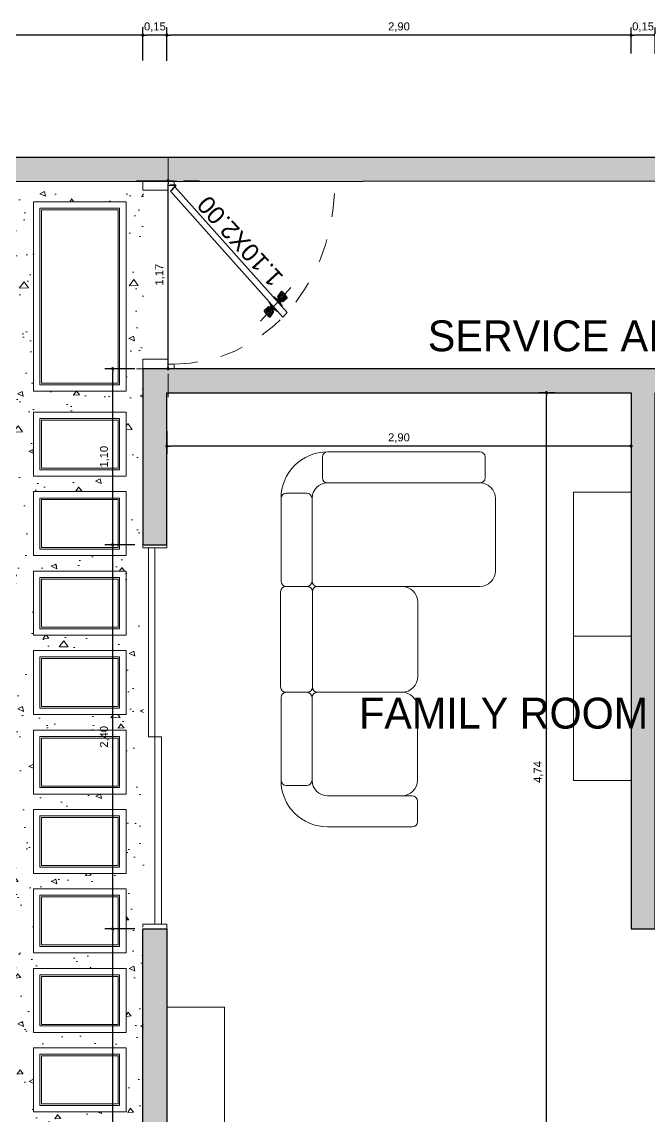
# Model space of a CAD drawing. Header units: millimetres. Extents: x 3757.5 to 3780.5, y 860.5 to 875.7.
# Drawn here: x 3760.76 to 3764.68, y 866.7 to 873.53 of the extents above; entities that cross this region are included whole.
import ezdxf

# ---------------------------------------------------------------- set-up
doc = ezdxf.new("R2010")
doc.units = ezdxf.units.MM
doc.linetypes.add('VECTORWORKS_DASH_01', pattern=[0.211654, 0.105807, -0.105846])
for name, color, linetype, lineweight in [('COTA', 1, 'Continuous', 18), ('paredes', 1, 'Continuous', 30), ('pisos', 252, 'Continuous', 0), ('pluma1', 253, 'Continuous', 0), ('TEXTO', 7, 'Continuous', 0), ('Textos', 63, 'Continuous', 25), ('vegetacion', 74, 'Continuous', 0), ('ventanas', 161, 'Continuous', 5)]:
    doc.layers.add(name, color=color, linetype=linetype, lineweight=lineweight)
for name, color, linetype in [('mobiliario', 7, 'Continuous'), ('PISO', 9, 'Continuous'), ('PUERTAS', 9, 'Continuous')]:
    doc.layers.add(name, color=color, linetype=linetype)
doc.styles.get("Standard").update_dxf_attribs({"font": 'arial.ttf'})
doc.styles.add('TEXTOS', font='AGENCYR.TTF')
doc.dimstyles.new('ARQUITECTURA', dxfattribs={"dimtxt": 0.05, "dimasz": 0.02, "dimexe": 0.048, "dimexo": 0.05, "dimgap": 0.02, "dimtad": 1, "dimtoh": 1, "dimzin": 1, "dimtxsty": 'Standard', "dimblk": 'DOT', "dimcen": 0.02, "dimazin": 0, "dimtfac": 1, "dimtmove": 0, "dimatfit": 3, "dimldrblk": 'ARCHTICK', "dimfxl": 1, "dimarcsym": 0})

# ---------------------------------------------------------------- blocks, each defined once
blk = doc.blocks.new('_Dot')
at = {"color": 0, "linetype": 'ByBlock', "lineweight": -2}
blk.add_line((-0.5, 0), (-1, 0), dxfattribs=at)
at = {"color": 0, "linetype": 'ByBlock', "const_width": 0.5}
blk.add_lwpolyline([(-0.25, 0, 1), (0.25, 0, 1)], format="xyb", close=True, dxfattribs=at)
blk = doc.blocks.new('*D320')
at = {"color": 0, "lineweight": -2, "transparency": 16777216}
for p, q in [((3764.5637, 873.3352), (3764.5637, 873.4986)), ((3764.7137, 873.3337), (3764.7137, 873.4986)), ((3764.6937, 873.4506), (3764.5837, 873.4506))]:
    blk.add_line(p, q, dxfattribs=at)
at = {"layer": 'Defpoints', "color": 0, "transparency": 16777216}
for p in [(3764.5637, 873.4506), (3764.5637, 873.2852), (3764.7137, 873.2837)]:
    blk.add_point(p, dxfattribs=at)
at = {"color": 0, "lineweight": -2, "transparency": 16777216, "xscale": 0.02, "yscale": 0.02, "zscale": 0.02, "rotation": 180}
blk.add_blockref('_Dot', (3764.5637, 873.4506), dxfattribs=at)
at = {"color": 0, "lineweight": -2, "transparency": 16777216, "xscale": 0.02, "yscale": 0.02, "zscale": 0.02}
blk.add_blockref('_Dot', (3764.7137, 873.4506), dxfattribs=at)
at = {"color": 0, "lineweight": 0, "transparency": 16777216, "insert": (3764.6387, 873.5006), "char_height": 0.05, "attachment_point": 5}
blk.add_mtext('0,15', dxfattribs=at)
blk = doc.blocks.new('_ArchTick')
at = {"layer": 'COTA', "color": 0, "linetype": 'Continuous', "const_width": 0.15}
blk.add_lwpolyline([(-0.5, -0.5), (0.5, 0.5)], dxfattribs=at)
blk = doc.blocks.new('*D321')
at = {"color": 0, "lineweight": -2, "transparency": 16777216}
for p, q in [((3761.6637, 873.2898), (3761.6637, 873.4986)), ((3764.5637, 873.3352), (3764.5637, 873.4986)), ((3764.5437, 873.4506), (3761.6837, 873.4506))]:
    blk.add_line(p, q, dxfattribs=at)
at = {"layer": 'Defpoints', "color": 0, "transparency": 16777216}
for p in [(3761.6637, 873.4506), (3764.5637, 873.2852), (3761.6637, 873.2398)]:
    blk.add_point(p, dxfattribs=at)
at = {"color": 0, "lineweight": -2, "transparency": 16777216, "xscale": 0.02, "yscale": 0.02, "zscale": 0.02, "rotation": 180}
blk.add_blockref('_Dot', (3761.6637, 873.4506), dxfattribs=at)
at = {"color": 0, "lineweight": -2, "transparency": 16777216, "xscale": 0.02, "yscale": 0.02, "zscale": 0.02}
blk.add_blockref('_Dot', (3764.5637, 873.4506), dxfattribs=at)
at = {"color": 0, "lineweight": 0, "transparency": 16777216, "insert": (3763.1137, 873.5006), "char_height": 0.05, "attachment_point": 5}
blk.add_mtext('2,90', dxfattribs=at)
blk = doc.blocks.new('*D322')
at = {"color": 0, "lineweight": -2, "transparency": 16777216}
for p, q in [((3761.5137, 873.2929), (3761.5137, 873.4986)), ((3761.6637, 873.2898), (3761.6637, 873.4986)), ((3761.6437, 873.4506), (3761.5337, 873.4506))]:
    blk.add_line(p, q, dxfattribs=at)
at = {"layer": 'Defpoints', "color": 0, "transparency": 16777216}
for p in [(3761.5137, 873.4506), (3761.5137, 873.2429), (3761.6637, 873.2398)]:
    blk.add_point(p, dxfattribs=at)
at = {"color": 0, "lineweight": -2, "transparency": 16777216, "xscale": 0.02, "yscale": 0.02, "zscale": 0.02, "rotation": 180}
blk.add_blockref('_Dot', (3761.5137, 873.4506), dxfattribs=at)
at = {"color": 0, "lineweight": -2, "transparency": 16777216, "xscale": 0.02, "yscale": 0.02, "zscale": 0.02}
blk.add_blockref('_Dot', (3761.6637, 873.4506), dxfattribs=at)
at = {"color": 0, "lineweight": 0, "transparency": 16777216, "insert": (3761.5887, 873.5006), "char_height": 0.05, "attachment_point": 5}
blk.add_mtext('0,15', dxfattribs=at)
blk = doc.blocks.new('*D372')
at = {"color": 0, "lineweight": -2, "transparency": 16777216}
for p, q in [((3761.4637, 867.8665), (3761.2768, 867.8665)), ((3761.3248, 864.5165), (3761.3248, 867.8465)), ((3761.4637, 864.4965), (3761.2768, 864.4965))]:
    blk.add_line(p, q, dxfattribs=at)
at = {"layer": 'Defpoints', "color": 0, "transparency": 16777216}
for p in [(3761.3248, 867.8665), (3761.5137, 867.8665), (3761.5137, 864.4965)]:
    blk.add_point(p, dxfattribs=at)
at = {"color": 0, "lineweight": -2, "transparency": 16777216, "xscale": 0.02, "yscale": 0.02, "zscale": 0.02}
for p, rotation in [((3761.3248, 867.8665), 90), ((3761.3248, 864.4965), 270)]:
    blk.add_blockref('_Dot', p, dxfattribs=dict(at, rotation=rotation))
at = {"color": 0, "lineweight": 0, "transparency": 16777216, "insert": (3761.2748, 866.1815), "char_height": 0.05, "attachment_point": 5, "rotation": 90}
blk.add_mtext('3,37', dxfattribs=at)
blk = doc.blocks.new('*D331')
at = {"color": 0, "lineweight": -2, "transparency": 16777216}
for p, q in [((3758.0737, 873.5006), (3758.0737, 873.4986)), ((3761.5137, 873.5006), (3761.5137, 873.4986)), ((3761.4937, 873.4506), (3758.0937, 873.4506))]:
    blk.add_line(p, q, dxfattribs=at)
at = {"layer": 'Defpoints', "color": 0, "transparency": 16777216}
for p in [(3758.0737, 873.4506), (3758.0737, 873.4506), (3761.5137, 873.4506)]:
    blk.add_point(p, dxfattribs=at)
at = {"color": 0, "lineweight": -2, "transparency": 16777216, "xscale": 0.02, "yscale": 0.02, "zscale": 0.02, "rotation": 180}
blk.add_blockref('_Dot', (3758.0737, 873.4506), dxfattribs=at)
at = {"color": 0, "lineweight": -2, "transparency": 16777216, "xscale": 0.02, "yscale": 0.02, "zscale": 0.02}
blk.add_blockref('_Dot', (3761.5137, 873.4506), dxfattribs=at)
at = {"color": 0, "lineweight": 0, "transparency": 16777216, "insert": (3759.7937, 873.5006), "char_height": 0.05, "attachment_point": 5}
blk.add_mtext('3,44', dxfattribs=at)
blk = doc.blocks.new('*D332')
at = {"color": 0, "lineweight": -2, "transparency": 16777216}
for p, q in [((3761.4637, 870.2664), (3761.2768, 870.2664)), ((3761.3248, 867.8865), (3761.3248, 870.2464)), ((3761.4637, 867.8665), (3761.2768, 867.8665))]:
    blk.add_line(p, q, dxfattribs=at)
at = {"layer": 'Defpoints', "color": 0, "transparency": 16777216}
for p in [(3761.3248, 870.2664), (3761.5137, 870.2664), (3761.5137, 867.8665)]:
    blk.add_point(p, dxfattribs=at)
at = {"color": 0, "lineweight": -2, "transparency": 16777216, "xscale": 0.02, "yscale": 0.02, "zscale": 0.02}
for p, rotation in [((3761.3248, 870.2664), 90), ((3761.3248, 867.8665), 270)]:
    blk.add_blockref('_Dot', p, dxfattribs=dict(at, rotation=rotation))
at = {"color": 0, "lineweight": 0, "transparency": 16777216, "insert": (3761.2748, 869.0664), "char_height": 0.05, "attachment_point": 5, "rotation": 90}
blk.add_mtext('2,40', dxfattribs=at)
blk = doc.blocks.new('*D333')
at = {"color": 0, "lineweight": -2, "transparency": 16777216}
for p, q in [((3761.4637, 871.3665), (3761.2768, 871.3665)), ((3761.3248, 870.2864), (3761.3248, 871.3465)), ((3761.4637, 870.2664), (3761.2768, 870.2664))]:
    blk.add_line(p, q, dxfattribs=at)
at = {"layer": 'Defpoints', "color": 0, "transparency": 16777216}
for p in [(3761.3248, 871.3665), (3761.5137, 871.3665), (3761.5137, 870.2664)]:
    blk.add_point(p, dxfattribs=at)
at = {"color": 0, "lineweight": -2, "transparency": 16777216, "xscale": 0.02, "yscale": 0.02, "zscale": 0.02}
for p, rotation in [((3761.3248, 871.3665), 90), ((3761.3248, 870.2664), 270)]:
    blk.add_blockref('_Dot', p, dxfattribs=dict(at, rotation=rotation))
at = {"color": 0, "lineweight": 0, "transparency": 16777216, "insert": (3761.2748, 870.8164), "char_height": 0.05, "attachment_point": 5, "rotation": 90}
blk.add_mtext('1,10', dxfattribs=at)
blk = doc.blocks.new('*D376')
at = {"color": 0, "lineweight": -2, "transparency": 16777216}
for p, q in [((3764.0904, 871.2165), (3763.987, 871.2165)), ((3764.035, 866.4965), (3764.035, 871.1965)), ((3764.0904, 866.4765), (3763.987, 866.4765))]:
    blk.add_line(p, q, dxfattribs=at)
at = {"layer": 'Defpoints', "color": 0, "transparency": 16777216}
for p in [(3764.035, 871.2165), (3764.1404, 871.2165), (3764.1404, 866.4765)]:
    blk.add_point(p, dxfattribs=at)
at = {"color": 0, "lineweight": -2, "transparency": 16777216, "xscale": 0.02, "yscale": 0.02, "zscale": 0.02}
for p, rotation in [((3764.035, 871.2165), 90), ((3764.035, 866.4765), 270)]:
    blk.add_blockref('_Dot', p, dxfattribs=dict(at, rotation=rotation))
at = {"color": 0, "lineweight": 0, "transparency": 16777216, "insert": (3763.985, 868.8465), "char_height": 0.05, "attachment_point": 5, "rotation": 90}
blk.add_mtext('4,74', dxfattribs=at)
blk = doc.blocks.new('*D377')
at = {"color": 0, "lineweight": -2, "transparency": 16777216}
for p, q in [((3761.6637, 870.9765), (3761.6637, 870.8349)), ((3764.5637, 870.9765), (3764.5637, 870.8349)), ((3764.5437, 870.8829), (3761.6837, 870.8829))]:
    blk.add_line(p, q, dxfattribs=at)
at = {"layer": 'Defpoints', "color": 0, "transparency": 16777216}
for p in [(3761.6637, 871.0265), (3764.5637, 871.0265), (3761.6637, 870.8829)]:
    blk.add_point(p, dxfattribs=at)
at = {"color": 0, "lineweight": -2, "transparency": 16777216, "xscale": 0.02, "yscale": 0.02, "zscale": 0.02, "rotation": 180}
blk.add_blockref('_Dot', (3761.6637, 870.8829), dxfattribs=at)
at = {"color": 0, "lineweight": -2, "transparency": 16777216, "xscale": 0.02, "yscale": 0.02, "zscale": 0.02}
blk.add_blockref('_Dot', (3764.5637, 870.8829), dxfattribs=at)
at = {"color": 0, "lineweight": 0, "transparency": 16777216, "insert": (3763.1137, 870.9329), "char_height": 0.05, "attachment_point": 5}
blk.add_mtext('2,90', dxfattribs=at)
blk = doc.blocks.new('A$C783D572A')
at = {"lineweight": 0}
for points in [[(-0.9386, -0.3562), (-0.9386, -0.266)], [(-0.9386, -0.2772), (-0.9386, -0.2915)], [(-0.2916, -0.2772), (-0.2916, -0.2915)]]:
    blk.add_lwpolyline(points, dxfattribs=at)
at = {"layer": 'mobiliario', "lineweight": 0}
for p, q in [((-0.8739, 0.4317), (-0.8739, 0.3023)), ((-0.8416, 0.464), (-0.324, 0.464)), ((-0.2916, 0.4331), (-0.2916, 0.3008)), ((-0.2916, 0.4317), (-0.2916, 0.3023)), ((0.3367, 0.4662), (-0.2585, 0.4662)), ((0.3698, 0.4331), (0.3698, 0.3008)), ((0.3698, 0.4317), (0.3698, 0.3023)), ((0.9197, 0.464), (0.4021, 0.464)), ((0.9521, 0.4317), (0.9521, 0.3023)), ((-0.324, 0.2699), (-0.8416, 0.2699)), ((-0.2916, -0.2772), (-0.2916, 0.2376)), ((-0.2916, -0.2915), (-0.2916, 0.2347)), ((-0.2585, 0.2678), (0.3367, 0.2678)), ((0.3698, -0.7787), (0.3698, 0.2376)), ((0.3698, 0.2347), (0.3698, -0.7787)), ((0.4021, 0.2699), (0.9197, 0.2699)), ((1.0491, 0.2052), (1.1785, 0.2052)), ((-1.1327, 0.1729), (-1.1327, -0.3562)), ((-0.9386, 0.1729), (-0.9386, -0.2772)), ((1.0168, 0.1729), (1.0168, -0.7787)), ((1.2109, 0.1729), (1.2109, -0.7787)), ((-0.971, -0.3886), (-1.1004, -0.3886)), ((-0.8416, -0.3886), (-0.3887, -0.3886)), ((-0.1924, -0.3907), (0.2706, -0.3907)), ((1.0491, -0.8111), (1.1785, -0.8111)), ((0.9197, -0.8758), (0.4668, -0.8758))]:
    blk.add_line(p, q, dxfattribs=at)
for centre, radius, start, end in [((-0.8416, 0.1729), 0.2911, 90, 180), ((-0.8416, 0.4317), 0.0323, 90, 180), ((-0.324, 0.4317), 0.0323, 0, 90), ((-0.2585, 0.4331), 0.0331, 90, 180), ((0.3367, 0.4331), 0.0331, 0, 90), ((0.4021, 0.4317), 0.0323, 90, 180), ((0.9197, 0.4317), 0.0323, 0, 90), ((0.9197, 0.1729), 0.2911, 0, 90), ((-0.8416, 0.3023), 0.0323, 180, 270), ((-0.324, 0.3023), 0.0323, 270, 0), ((-0.2585, 0.3008), 0.0331, 180, 270), ((0.3367, 0.3008), 0.0331, 270, 0), ((0.4021, 0.3023), 0.0323, 180, 270), ((0.9197, 0.3023), 0.0323, 270, 0), ((-0.8416, 0.1729), 0.097, 90, 180), ((-0.324, 0.2376), 0.0323, 0, 90), ((-0.2585, 0.2347), 0.0331, 90, 180), ((0.3367, 0.2347), 0.0331, 0, 90), ((0.4021, 0.2376), 0.0323, 90, 180), ((0.9197, 0.1729), 0.097, 0, 90), ((1.0491, 0.1729), 0.0323, 90, 180), ((1.1785, 0.1729), 0.0323, 0, 90), ((-0.8416, -0.2915), 0.097, 180, 270), ((-0.3887, -0.2915), 0.097, 270, 0), ((-0.1924, -0.2915), 0.0992, 180, 270), ((0.2706, -0.2915), 0.0992, 270, 0), ((-1.1004, -0.3562), 0.0323, 180, 270), ((-0.971, -0.3562), 0.0323, 270, 0), ((0.4668, -0.7787), 0.097, 180, 270), ((0.9197, -0.7787), 0.097, 270, 0), ((1.0491, -0.7787), 0.0323, 180, 270), ((1.1785, -0.7787), 0.0323, 270, 0)]:
    blk.add_arc(centre, radius, start, end, dxfattribs=at)
blk = doc.blocks.new('A$C48EE1E47')
at = {"layer": 'PISO', "linetype": 'VECTORWORKS_DASH_01', "lineweight": 0}
for p, q in [((0, 0), (0, 0.1627)), ((0.1501, 0), (-0.1501, 0)), ((0.1501, -0.8007), (-0.1501, -0.8007)), ((0, -0.9218), (0, -0.8007))]:
    blk.add_line(p, q, dxfattribs=at)
at = {"layer": 'PISO', "color": 42, "lineweight": 0}
for p, q in [((-0.4414, -0.598), (-0.5853, -0.4542)), ((-0.5456, -0.5163), (-0.5686, -0.4977)), ((-0.544, -0.515), (-0.5675, -0.496)), ((-0.5412, -0.5122), (-0.5638, -0.4923)), ((-0.5377, -0.5086), (-0.5596, -0.4881)), ((-0.5307, -0.5017), (-0.5514, -0.4798)), ((-0.5273, -0.4982), (-0.5471, -0.4756)), ((-0.5245, -0.4954), (-0.5435, -0.472)), ((-0.5232, -0.4939), (-0.5418, -0.4708)), ((-0.5354, -0.515), (-0.5382, -0.5122)), ((-0.5341, -0.5138), (-0.5369, -0.511)), ((-0.5321, -0.5118), (-0.5349, -0.509)), ((-0.5277, -0.5074), (-0.5305, -0.5046)), ((-0.5257, -0.5054), (-0.5285, -0.5026)), ((-0.527, -0.5163), (-0.5279, -0.5126)), ((-0.5244, -0.5041), (-0.5272, -0.5013)), ((-0.5232, -0.5125), (-0.5268, -0.5116)), ((-0.5238, -0.5035), (-0.5266, -0.5007)), ((-0.5187, -0.508), (-0.5246, -0.5093)), ((-0.5131, -0.5024), (-0.5225, -0.5072)), ((-0.5077, -0.497), (-0.5206, -0.5053)), ((-0.5424, -0.5317), (-0.5341, -0.5189)), ((-0.536, -0.5157), (-0.5388, -0.5129)), ((-0.5371, -0.5264), (-0.5322, -0.517)), ((-0.5314, -0.5208), (-0.5301, -0.5149)), ((-0.519, -0.5551), (-0.5062, -0.5469)), ((-0.5137, -0.5498), (-0.5043, -0.5449)), ((-0.508, -0.5442), (-0.5022, -0.5429)), ((-0.5036, -0.5583), (-0.4849, -0.5814)), ((-0.5035, -0.5397), (-0.4999, -0.5406)), ((-0.5029, -0.5487), (-0.5001, -0.5515)), ((-0.5023, -0.5481), (-0.4995, -0.5509)), ((-0.5022, -0.5567), (-0.4833, -0.5802)), ((-0.501, -0.5468), (-0.4982, -0.5496)), ((-0.4998, -0.5359), (-0.4989, -0.5395)), ((-0.4995, -0.554), (-0.4796, -0.5766)), ((-0.4991, -0.5448), (-0.4963, -0.5476)), ((-0.4953, -0.5314), (-0.4966, -0.5373)), ((-0.4959, -0.5504), (-0.4754, -0.5723)), ((-0.4946, -0.5404), (-0.4918, -0.5432)), ((-0.4897, -0.5258), (-0.4945, -0.5352)), ((-0.4843, -0.5204), (-0.4926, -0.5333)), ((-0.4926, -0.5384), (-0.4899, -0.5412)), ((-0.4914, -0.5371), (-0.4886, -0.5399)), ((-0.4908, -0.5365), (-0.488, -0.5393)), ((-0.489, -0.5435), (-0.4671, -0.5641)), ((-0.4855, -0.54), (-0.4629, -0.5599)), ((-0.4827, -0.5372), (-0.4592, -0.5562)), ((-0.4812, -0.5359), (-0.4581, -0.5545))]:
    blk.add_line(p, q, dxfattribs=at)
at = {"layer": 'PISO', "linetype": 'VECTORWORKS_DASH_01', "lineweight": 0}
blk.add_arc((-0.034, -0.0204), 0.7603, 182.5074, 270.3028, dxfattribs=at)
at = {"layer": 'PUERTAS', "color": 34, "lineweight": 0}
for p, q in [((-0.03, 0), (0.12, 0)), ((0.12, -0.04), (0.12, 0)), ((-0.0079, -0.018), (-0.0311, -0.018)), ((-0.0079, -0.02), (-0.0303, -0.02)), ((-0.03, -0.018), (-0.03, 0)), ((-0.011, -0.0443), (-0.0159, -0.0394)), ((-0.0079, -0.02), (-0.0079, -0.018)), ((0, -0.02), (-0.0079, -0.02)), ((0, -0.04), (0, -0.02)), ((0.12, -0.04), (0, -0.04)), ((-0.03, -0.7806), (-0.03, -0.8007)), ((0, -0.7806), (-0.03, -0.7806)), ((0, -0.7606), (0, -0.7806)), ((0.12, -0.7606), (0, -0.7606)), ((0.12, -0.7606), (0.12, -0.8007)), ((0.12, -0.8007), (-0.03, -0.8007))]:
    blk.add_line(p, q, dxfattribs=at)
at = {"layer": 'PUERTAS', "color": 243, "lineweight": 0}
for p, q in [((-0.033, -0.0252), (-0.5683, -0.5605)), ((-0.5477, -0.581), (-0.011, -0.0443)), ((-0.0173, -0.0408), (-0.0338, -0.0244)), ((-0.0159, -0.0394), (-0.0317, -0.0236)), ((-0.0173, -0.0408), (-0.0159, -0.0394)), ((-0.5477, -0.581), (-0.5683, -0.5605))]:
    blk.add_line(p, q, dxfattribs=at)
at = {"layer": 'PUERTAS', "color": 42, "lineweight": 0}
for p, q in [((-0.5681, -0.4966), (-0.5555, -0.484)), ((-0.5475, -0.516), (-0.5679, -0.4995)), ((-0.5673, -0.4943), (-0.5562, -0.4832)), ((-0.5665, -0.495), (-0.5673, -0.4943)), ((-0.5566, -0.4828), (-0.5604, -0.4866)), ((-0.5599, -0.487), (-0.5604, -0.4866)), ((-0.5566, -0.4828), (-0.5529, -0.4791)), ((-0.5452, -0.4722), (-0.5562, -0.4832)), ((-0.5429, -0.4714), (-0.5555, -0.484)), ((-0.5525, -0.4795), (-0.5529, -0.4791)), ((-0.5444, -0.4729), (-0.5452, -0.4722)), ((-0.5449, -0.5158), (-0.5343, -0.5052)), ((-0.5235, -0.4919), (-0.5399, -0.4716)), ((-0.5391, -0.5132), (-0.5327, -0.5068)), ((-0.5365, -0.5162), (-0.5299, -0.5096)), ((-0.5236, -0.4946), (-0.5343, -0.5052)), ((-0.5262, -0.5003), (-0.5327, -0.5068)), ((-0.5233, -0.503), (-0.5299, -0.5096)), ((-0.5264, -0.4973), (-0.5262, -0.4975)), ((-0.5236, -0.5033), (-0.5264, -0.5005)), ((-0.5206, -0.5029), (-0.5205, -0.5029)), ((-0.5176, -0.5027), (-0.5178, -0.5028)), ((-0.5061, -0.495), (-0.5176, -0.5027)), ((-0.503, -0.4952), (-0.5032, -0.495)), ((-0.5445, -0.5334), (-0.5368, -0.5218)), ((-0.5443, -0.5364), (-0.5445, -0.5362)), ((-0.5421, -0.5131), (-0.542, -0.5132)), ((-0.5362, -0.5159), (-0.539, -0.5131)), ((-0.5368, -0.5218), (-0.5366, -0.5217)), ((-0.5366, -0.5189), (-0.5365, -0.519)), ((-0.5237, -0.557), (-0.5235, -0.5572)), ((-0.5207, -0.5572), (-0.5091, -0.5495)), ((-0.5091, -0.5495), (-0.5089, -0.5494)), ((-0.5061, -0.5493), (-0.5062, -0.5492)), ((-0.5034, -0.5492), (-0.4968, -0.5426)), ((-0.5031, -0.5576), (-0.4925, -0.547)), ((-0.5031, -0.5489), (-0.5003, -0.5517)), ((-0.5005, -0.5519), (-0.494, -0.5454)), ((-0.5004, -0.5549), (-0.5005, -0.5547)), ((-0.4903, -0.536), (-0.4968, -0.5426)), ((-0.4876, -0.5389), (-0.494, -0.5454)), ((-0.4819, -0.5364), (-0.4925, -0.547)), ((-0.4905, -0.5363), (-0.4877, -0.5391)), ((-0.4901, -0.5333), (-0.4902, -0.5332)), ((-0.4899, -0.5304), (-0.4901, -0.5305)), ((-0.4823, -0.5188), (-0.4899, -0.5304)), ((-0.4846, -0.5391), (-0.4848, -0.5389)), ((-0.4825, -0.5158), (-0.4823, -0.516)), ((-0.4792, -0.5362), (-0.4588, -0.5527)), ((-0.4587, -0.5556), (-0.4712, -0.5682)), ((-0.4595, -0.5579), (-0.4705, -0.5689)), ((-0.4602, -0.5572), (-0.4595, -0.5579)), ((-0.5032, -0.5603), (-0.4868, -0.5806)), ((-0.4838, -0.5808), (-0.4712, -0.5682)), ((-0.4823, -0.5793), (-0.4816, -0.58)), ((-0.4816, -0.58), (-0.4705, -0.5689)), ((-0.4742, -0.5727), (-0.4738, -0.5731)), ((-0.4701, -0.5694), (-0.4738, -0.5731)), ((-0.4701, -0.5694), (-0.4664, -0.5656)), ((-0.4668, -0.5652), (-0.4664, -0.5656))]:
    blk.add_line(p, q, dxfattribs=at)
at = {"layer": 'PUERTAS', "color": 34, "lineweight": 0}
for radius in [0.00388, 0.00188]:
    blk.add_circle((-0.0341, -0.0205), radius, dxfattribs=at)
at = {"layer": 'PUERTAS', "color": 42, "lineweight": 0}
for centre, start, end in [((-0.5666, -0.498), 135, 231.0764), ((-0.5415, -0.4728), 38.9236, 135), ((-0.5276, -0.4989), 315, 45), ((-0.525, -0.4932), 315, 38.9236), ((-0.5219, -0.5044), 50.2572, 135), ((-0.5192, -0.5014), 230.2572, 315), ((-0.5047, -0.4964), 45, 135), ((-0.5463, -0.5144), 231.0764, 315), ((-0.5431, -0.5348), 135, 225), ((-0.5406, -0.5118), 225, 315), ((-0.5351, -0.5176), 135, 219.7428), ((-0.538, -0.5202), 315, 39.7428), ((-0.5221, -0.5558), 225, 315), ((-0.5075, -0.5508), 50.2572, 135), ((-0.5048, -0.5478), 230.2572, 315), ((-0.5017, -0.559), 135, 218.9236), ((-0.4991, -0.5533), 135, 225), ((-0.4887, -0.5319), 135, 219.7428), ((-0.4917, -0.5346), 315, 39.7428), ((-0.4862, -0.5404), 45, 135), ((-0.4837, -0.5174), 315, 45), ((-0.4804, -0.5378), 51.0764, 135), ((-0.4601, -0.5542), 315, 51.0764), ((-0.4852, -0.5794), 218.9236, 315)]:
    blk.add_arc(centre, 0.002, start, end, dxfattribs=at)
blk = doc.blocks.new('*D388')
at = {"color": 0, "lineweight": -2, "transparency": 16777216}
for p, q in [((3761.6707, 871.3865), (3761.6707, 872.5207)), ((3761.7207, 872.5407), (3761.7187, 872.5407)), ((3761.7207, 871.3665), (3761.7187, 871.3665))]:
    blk.add_line(p, q, dxfattribs=at)
at = {"layer": 'Defpoints', "color": 0, "transparency": 16777216}
for p in [(3761.6707, 872.5407), (3761.6707, 872.5407), (3761.6707, 871.3665)]:
    blk.add_point(p, dxfattribs=at)
at = {"color": 0, "lineweight": -2, "transparency": 16777216, "xscale": 0.02, "yscale": 0.02, "zscale": 0.02}
for p, rotation in [((3761.6707, 872.5407), 90), ((3761.6707, 871.3665), 270)]:
    blk.add_blockref('_Dot', p, dxfattribs=dict(at, rotation=rotation))
at = {"color": 0, "lineweight": 0, "transparency": 16777216, "insert": (3761.6206, 871.9536), "char_height": 0.05, "attachment_point": 5, "rotation": 90}
blk.add_mtext('1,17', dxfattribs=at)

msp = doc.modelspace()

# ---------------------------------------------------------------- hatches: boundary and pattern name
at = {"true_color": 0xb9c2b1}
h = msp.add_hatch(color=9, dxfattribs=at)
h.paths.add_polyline_path([(3768.6937, 871.2165), (3768.6937, 871.3665), (3767.2537, 871.3665), (3767.2537, 871.2165)], flags=17)
h.paths.add_polyline_path([(3761.5137, 870.2664), (3761.6637, 870.2664), (3761.6637, 871.2165), (3764.5637, 871.2165), (3764.5637, 867.8665), (3764.7137, 867.8665), (3764.7137, 871.2165), (3765.4037, 871.2165), (3765.4037, 871.3665), (3761.5136, 871.3665)], flags=17)
h.paths.add_polyline_path([(3770.4037, 871.2165), (3770.4037, 871.3665), (3768.8937, 871.3665), (3768.8937, 871.2165)], flags=17)
h.paths.add_polyline_path([(3770.5037, 869.8165), (3770.5037, 871.1665), (3770.6537, 871.1665), (3770.6537, 869.8165)], flags=17)
h.paths.add_polyline_path([(3770.6537, 869.6165), (3770.5137, 869.6165), (3770.5137, 869.0365), (3770.6377, 869.0365), (3770.6537, 869.0365)], flags=17)
h.paths.add_polyline_path([(3770.5137, 867.4265), (3770.5137, 866.8665), (3770.6637, 866.8665), (3770.6637, 867.4265)], flags=17)
h.paths.add_polyline_path([(3777.3237, 863.7265), (3777.3237, 863.5765), (3770.8137, 863.5765), (3770.8137, 863.7265), (3772.1737, 863.7265), (3772.1737, 864.2265), (3772.3237, 864.2265), (3772.3237, 863.7265)])
h.paths.add_polyline_path([(3771.6042, 866.6649), (3772.1737, 866.6665), (3772.1737, 866.1665), (3772.3237, 866.1565), (3772.3237, 866.8165), (3771.6137, 866.8071)], flags=17)
h.paths.add_polyline_path([(3767.8437, 864.5265), (3767.6937, 864.5265), (3767.6937, 863.7265), (3765.8337, 863.7265), (3765.8337, 866.4765), (3763.8837, 866.4765), (3763.8837, 866.3265), (3765.6837, 866.3265), (3765.6837, 863.7265), (3763.0837, 863.7265), (3763.0837, 866.4765), (3762.9337, 866.4765), (3762.9337, 864.6465), (3761.6637, 864.6465), (3761.6637, 866.3265), (3762.2337, 866.3265), (3762.2337, 866.4765), (3761.6637, 866.4765), (3761.6637, 867.8665), (3761.5137, 867.8665), (3761.5137, 864.4965), (3762.9337, 864.4965), (3762.9337, 863.7265), (3758.0737, 863.7265), (3758.0737, 872.5352), (3777.3199, 872.5437), (3777.3199, 872.6881), (3757.9237, 872.6881), (3757.9237, 863.5765), (3770.5637, 863.5765), (3770.5637, 863.7265), (3767.8437, 863.7265)])
h.paths.add_polyline_path([(3767.6937, 865.8965), (3767.8437, 865.8965), (3767.8437, 866.4761), (3767.6937, 866.4765)])
at = {"layer": 'vegetacion', "ltscale": 0.2}
h = msp.add_hatch(dxfattribs=at)
h.set_pattern_fill('AR-CONC', color=256, scale=0.002, angle=135, style=0)
h.set_pattern_definition([(185, (3908.1465, 692.48426), (-0.23510676, 0.2801893), [0.0381, -0.4191]), (130, (3908.1465, 692.48426), (-0.220354, -0.3200358), [0.03048, -0.33528]), (235.451, (3908.1269, 692.5076), (-0.4554605, -0.0398443), [0.03238, -0.35618]), (181.1842, (3908.07466, 692.4124), (-0.3239068, 0.4428205), [0.05715, -0.62865]), (231.6356, (3908.04767, 692.4493), (-0.6856529, -0.0141723), [0.04857, -0.53427]), (126.184, (3908.07466, 692.4124), (-0.6856528, -0.0141711), [0.04572, -0.50292]), (156, (3908.0567, 692.4663), (-0.06979054, 0.3590411), [0.0381, -0.4191]), (101, (3908.0567, 692.4663), (-0.3478824, -0.17307985), [0.03048, -0.33528]), (206.4514, (3908.0509, 692.49622), (-0.4176729, 0.1859601), [0.03238, -0.35618]), (172.5, (3908.1465, 692.48426), (-0.12394683, -0.11521094), [0, -0.331216, 0, -0.34036, 0, -0.33655]), (142.5, (3908.1465, 692.48426), (-0.236174, -0.04717945), [0, -0.194056, 0, -0.323596, 0, -0.12827]), (102.5, (3908.22661, 692.40416), (-0.18365239, 0.19985573), [0, -0.127, 0, -0.39624, 0, -0.52578]), (92.5, (3908.26253, 692.36823), (-0.24544479, 0.1735278), [0, -0.1651, 0, -0.263144, 0, -0.37338])])
h.paths.add_polyline_path([(3761.4081, 870.1984), (3760.8295, 870.1984), (3760.8295, 870.5984), (3761.4081, 870.5984)])
h.paths.add_polyline_path([(3760.8295, 870.6948), (3760.8295, 871.0948), (3761.4081, 871.0948), (3761.4081, 870.6948)])
h.paths.add_polyline_path([(3761.4081, 872.4098), (3761.4081, 871.2255), (3760.8295, 871.2255), (3760.8295, 872.4098)])
h.paths.add_polyline_path([(3760.8295, 868.7091), (3760.8295, 869.1091), (3761.4081, 869.1091), (3761.4081, 868.7091)])
h.paths.add_polyline_path([(3761.4081, 870.102), (3761.4081, 869.702), (3760.8295, 869.702), (3760.8295, 870.102)])
h.paths.add_polyline_path([(3760.8295, 869.2056), (3760.8295, 869.6056), (3761.4081, 869.6056), (3761.4081, 869.2056)])
h.paths.add_polyline_path([(3761.4081, 865.3903), (3760.8295, 865.3903), (3760.8295, 866.5746), (3761.4081, 866.5746)])
h.paths.add_polyline_path([(3761.4081, 866.7234), (3760.8295, 866.7234), (3760.8295, 867.1234), (3761.4081, 867.1234)])
h.paths.add_polyline_path([(3761.4081, 867.6199), (3761.4081, 867.2199), (3760.8295, 867.2199), (3760.8295, 867.6199)])
h.paths.add_polyline_path([(3761.4081, 867.7163), (3760.8295, 867.7163), (3760.8295, 868.1163), (3761.4081, 868.1163)])
h.paths.add_polyline_path([(3760.6809, 868.738), (3758.0737, 868.738), (3758.0737, 865.2265), (3761.5181, 865.2265), (3761.5181, 872.4783), (3760.6775, 872.4922)])
h.paths.add_polyline_path([(3761.4081, 868.2127), (3760.8295, 868.2127), (3760.8295, 868.6127), (3761.4081, 868.6127)])

# ---------------------------------------------------------------- linework, layer by layer
at = {"lineweight": 0}
for points in [[(3764.2037, 869.6945), (3764.5637, 869.6945), (3764.5637, 870.5945), (3764.2037, 870.5945), (3764.2037, 869.6945)], [(3764.2037, 868.7945), (3764.5637, 868.7945), (3764.5637, 869.6945), (3764.2037, 869.6945), (3764.2037, 868.7945)]]:
    msp.add_lwpolyline(points, close=True, dxfattribs=at)
msp.add_lwpolyline([(3761.6637, 867.3765), (3762.0237, 867.3765), (3762.0237, 866.4765), (3761.6637, 866.4765), (3761.6637, 867.3765)], dxfattribs=at)
at = {"layer": 'paredes'}
for points in [[(3757.9237, 863.5765), (3757.9237, 872.6881), (3777.3237, 872.6881)], [(3758.0737, 863.7265), (3758.0737, 872.5352), (3777.3237, 872.5437)], [(3764.5637, 871.3665), (3761.5137, 871.3665), (3761.5137, 870.2664), (3761.6637, 870.2664), (3761.6637, 871.2165), (3761.6637, 871.2165), (3764.5637, 871.2165)], [(3764.5637, 871.2165), (3764.5637, 867.8665), (3764.7137, 867.8665), (3764.7137, 871.2165), (3765.4037, 871.2165), (3765.4037, 871.3665), (3764.7137, 871.3665), (3764.5637, 871.3665)], [(3761.5137, 866.4765), (3761.5137, 867.8665), (3761.6637, 867.8665), (3761.6637, 866.4765)]]:
    msp.add_lwpolyline(points, dxfattribs=at)
at = {"layer": 'pisos', "ltscale": 0.3}
for points in [[(3761.4081, 872.4098), (3760.8295, 872.4098), (3760.8295, 871.2255), (3761.4081, 871.2255)], [(3761.4081, 871.0948), (3760.8295, 871.0948), (3760.8295, 870.6948), (3761.4081, 870.6948)], [(3761.4081, 870.5984), (3760.8295, 870.5984), (3760.8295, 870.1984), (3761.4081, 870.1984)], [(3761.4081, 870.102), (3760.8295, 870.102), (3760.8295, 869.702), (3761.4081, 869.702)], [(3761.4081, 869.6056), (3760.8295, 869.6056), (3760.8295, 869.2056), (3761.4081, 869.2056)], [(3761.4081, 869.1091), (3760.8295, 869.1091), (3760.8295, 868.7091), (3761.4081, 868.7091)], [(3761.4081, 868.6127), (3760.8295, 868.6127), (3760.8295, 868.2127), (3761.4081, 868.2127)], [(3761.4081, 868.1163), (3760.8295, 868.1163), (3760.8295, 867.7163), (3761.4081, 867.7163)], [(3761.4081, 867.6199), (3760.8295, 867.6199), (3760.8295, 867.2199), (3761.4081, 867.2199)], [(3761.4081, 867.1234), (3760.8295, 867.1234), (3760.8295, 866.7234), (3761.4081, 866.7234)]]:
    msp.add_lwpolyline(points, close=True, dxfattribs=at)
at = {"layer": 'pisos', "lineweight": 0, "ltscale": 0.3}
for points in [[(3761.3681, 872.3698), (3760.8695, 872.3698), (3760.8695, 871.2655), (3761.3681, 871.2655)], [(3761.3581, 872.3598), (3760.8795, 872.3598), (3760.8795, 871.2755), (3761.3581, 871.2755)], [(3761.3681, 871.0548), (3760.8695, 871.0548), (3760.8695, 870.7348), (3761.3681, 870.7348)], [(3761.3581, 871.0448), (3760.8795, 871.0448), (3760.8795, 870.7448), (3761.3581, 870.7448)], [(3761.3681, 870.5584), (3760.8695, 870.5584), (3760.8695, 870.2384), (3761.3681, 870.2384)], [(3761.3581, 870.5484), (3760.8795, 870.5484), (3760.8795, 870.2484), (3761.3581, 870.2484)], [(3761.3681, 870.062), (3760.8695, 870.062), (3760.8695, 869.742), (3761.3681, 869.742)], [(3761.3581, 870.052), (3760.8795, 870.052), (3760.8795, 869.752), (3761.3581, 869.752)], [(3761.3681, 869.5656), (3760.8695, 869.5656), (3760.8695, 869.2456), (3761.3681, 869.2456)], [(3761.3581, 869.5556), (3760.8795, 869.5556), (3760.8795, 869.2556), (3761.3581, 869.2556)], [(3761.3681, 869.0691), (3760.8695, 869.0691), (3760.8695, 868.7491), (3761.3681, 868.7491)], [(3761.3581, 869.0591), (3760.8795, 869.0591), (3760.8795, 868.7591), (3761.3581, 868.7591)], [(3761.3681, 868.5727), (3760.8695, 868.5727), (3760.8695, 868.2527), (3761.3681, 868.2527)], [(3761.3581, 868.5627), (3760.8795, 868.5627), (3760.8795, 868.2627), (3761.3581, 868.2627)], [(3761.3681, 868.0763), (3760.8695, 868.0763), (3760.8695, 867.7563), (3761.3681, 867.7563)], [(3761.3581, 868.0663), (3760.8795, 868.0663), (3760.8795, 867.7663), (3761.3581, 867.7663)], [(3761.3681, 867.5799), (3760.8695, 867.5799), (3760.8695, 867.2599), (3761.3681, 867.2599)], [(3761.3581, 867.5699), (3760.8795, 867.5699), (3760.8795, 867.2699), (3761.3581, 867.2699)], [(3761.3681, 867.0834), (3760.8695, 867.0834), (3760.8695, 866.7634), (3761.3681, 866.7634)], [(3761.3581, 867.0734), (3760.8795, 867.0734), (3760.8795, 866.7734), (3761.3581, 866.7734)]]:
    msp.add_lwpolyline(points, close=True, dxfattribs=at)
at = {"layer": 'ventanas'}
for points in [[(3761.6637, 870.2664), (3761.6637, 870.2464), (3761.5137, 870.2464), (3761.5137, 870.2664)], [(3761.6637, 867.8665), (3761.6637, 867.8965), (3761.5137, 867.8965), (3761.5137, 867.8765)]]:
    msp.add_lwpolyline(points, dxfattribs=at)
for points in [[(3761.5483, 870.2464), (3761.5483, 869.0664), (3761.5887, 869.0664), (3761.5887, 870.2464)], [(3761.5887, 869.0664), (3761.5887, 867.8965), (3761.6291, 867.8965), (3761.6291, 869.0664)]]:
    msp.add_lwpolyline(points, close=True, dxfattribs=at)

# ---------------------------------------------------------------- block references
at = {"color": 7, "lineweight": 0, "true_color": 0xededed, "rotation": 90}
msp.add_blockref('A$C783D572A', (3762.8406, 869.6364), dxfattribs=at)
at = {"layer": 'Textos', "xscale": -1.309463704683452, "yscale": 1.466599349245323, "zscale": 1.309463704683452}
msp.add_blockref('A$C48EE1E47', (3761.6707, 872.5407), dxfattribs=at)

# ---------------------------------------------------------------- texts
at = {"layer": 'pluma1', "insert": (3762.3162, 871.867), "char_height": 0.1099, "width": 2.00043, "attachment_point": 1, "rotation": 132.50277}
msp.add_mtext('1.10X2.00', dxfattribs=at)
at = {"layer": 'TEXTO', "ltscale": 0.25, "style": 'TEXTOS'}
for s, p in [('SERVICE AISLE', (3763.2938, 871.4754)), ('FAMILY ROOM', (3762.8645, 869.118))]:
    msp.add_text(s, height=0.192924, dxfattribs=at).set_placement(p)

# ---------------------------------------------------------------- dimensions: what is measured, and where the dimension line sits
at = {"lineweight": 0}
for base, p1, p2, angle, picture, middle in [((3758.0737, 873.4506), (3761.5137, 873.4506), (3758.0737, 873.4506), 180, '*D331', (3759.7937, 873.5006)), ((3761.6637, 873.4506), (3764.5637, 873.2852), (3761.6637, 873.2398), 180, '*D321', (3763.1137, 873.5006)), ((3761.6707, 872.5407), (3761.6707, 871.3665), (3761.6707, 872.5407), 90, '*D388', (3761.6206, 871.9536)), ((3761.3248, 871.3665), (3761.5137, 870.2664), (3761.5137, 871.3665), 90, '*D333', (3761.2748, 870.8164)), ((3764.035, 871.2165), (3764.1404, 866.4765), (3764.1404, 871.2165), 90, '*D376', (3763.985, 868.8465)), ((3761.6637, 870.8829), (3764.5637, 871.0265), (3761.6637, 871.0265), 180, '*D377', (3763.1137, 870.9329)), ((3761.3248, 870.2664), (3761.5137, 867.8665), (3761.5137, 870.2664), 90, '*D332', (3761.2748, 869.0664)), ((3761.3248, 867.8665), (3761.5137, 864.4965), (3761.5137, 867.8665), 90, '*D372', (3761.2748, 866.1815))]:
    dim = msp.add_linear_dim(base=base, p1=p1, p2=p2, angle=angle, dimstyle='ARQUITECTURA', dxfattribs=at)
    dim.commit()
    dim.dimension.update_dxf_attribs({"geometry": picture, "text_midpoint": middle})
for base, p1, p2, picture, middle in [((3761.5137, 873.4506), (3761.6637, 873.2398), (3761.5137, 873.2429), '*D322', (3761.5887, 873.4506)), ((3764.5637, 873.4506), (3764.7137, 873.2837), (3764.5637, 873.2852), '*D320', (3764.6387, 873.4506))]:
    dim = msp.add_linear_dim(base=base, p1=p1, p2=p2, angle=180, dimstyle='ARQUITECTURA', dxfattribs=at)
    dim.commit()
    dim.dimension.update_dxf_attribs({"geometry": picture, "text_midpoint": middle, "dimtype": 160})

doc.saveas('drawing.dxf')
